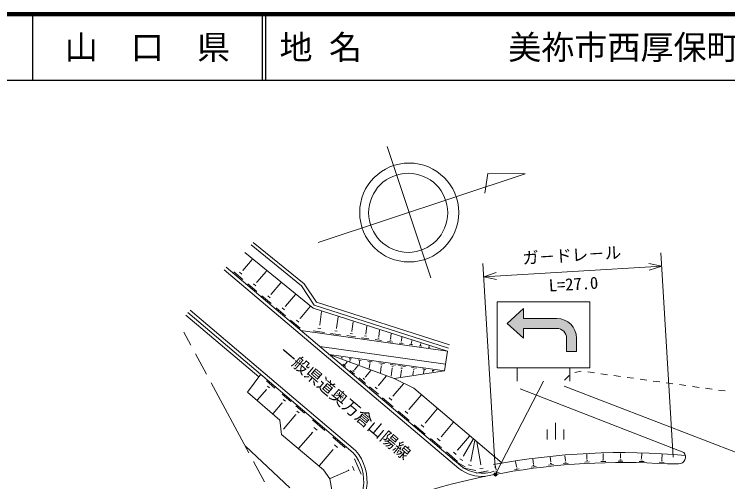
# Model space of a CAD drawing. Units: millimetres, scale not verified. Extents: x 40000 to 680000, y 20000 to 380000.
# Drawn here: x 330225 to 438240, y 309170 to 380000 of the extents above; entities that cross this region are included whole.
import ezdxf
from ezdxf.enums import TextEntityAlignment as Align

# ---------------------------------------------------------------- set-up
doc = ezdxf.new("R2010")
doc.units = ezdxf.units.MM
doc.header["$LTSCALE"] = 1000
doc.header["$PDMODE"] = 32
doc.header["$PDSIZE"] = 500
doc.linetypes.add('CHAIN', pattern=[18.5, 12, -1.5, 3.5, -1.5])
for name, color, linetype, lineweight in [('M-BGD', 7, 'Continuous', 13), ('M-BMK', 2, 'CHAIN', 13), ('M-BMK-SRVR', 3, 'Continuous', 13), ('M-STR-STRC', 7, 'Continuous', 13), ('M-TTL', 2, 'Continuous', 140), ('M-TTL-LINE', 7, 'Continuous', 25)]:
    doc.layers.add(name, color=color, linetype=linetype, lineweight=lineweight)
doc.layers.add('M-TTL-TXT', color=7, linetype='Continuous')
doc.styles.add('@ＭＳ ゴシック', font='')
doc.styles.add('ＭＳ ゴシック', font='')
doc.styles.get('@ＭＳ ゴシック').set_extended_font_data('@MS Gothic')
doc.styles.get('ＭＳ ゴシック').set_extended_font_data('MS Gothic')

msp = doc.modelspace()

# ---------------------------------------------------------------- hatches: boundary and pattern name
at = {"layer": 'M-STR-STRC'}
msp.add_hatch(color=256, dxfattribs=at).paths.add_polyline_path([(412343, 333909), (407343, 333909), (407343, 335409), (404843, 333159), (407343, 330909), (407343, 332409), (412343, 332409), (412370, 332409), (412396, 332408), (412422, 332407), (412448, 332405), (412474, 332403), (412500, 332401), (412526, 332398), (412552, 332394), (412578, 332390), (412604, 332386), (412630, 332381), (412655, 332376), (412681, 332370), (412706, 332364), (412732, 332358), (412757, 332351), (412782, 332343), (412807, 332335), (412832, 332327), (412856, 332318), (412881, 332309), (412905, 332300), (412930, 332290), (412954, 332279), (412977, 332268), (413001, 332257), (413024, 332245), (413048, 332233), (413071, 332221), (413093, 332208), (413116, 332195), (413138, 332181), (413160, 332167), (413182, 332152), (413204, 332138), (413225, 332122), (413246, 332107), (413267, 332091), (413287, 332075), (413308, 332058), (413328, 332041), (413347, 332024), (413366, 332006), (413385, 331988), (413404, 331970), (413422, 331951), (413440, 331932), (413458, 331913), (413476, 331893), (413493, 331873), (413509, 331853), (413525, 331832), (413541, 331812), (413557, 331791), (413572, 331769), (413587, 331748), (413601, 331726), (413616, 331704), (413629, 331681), (413643, 331659), (413655, 331636), (413668, 331613), (413680, 331590), (413692, 331566), (413703, 331543), (413714, 331519), (413724, 331495), (413734, 331471), (413744, 331446), (413753, 331422), (413762, 331397), (413770, 331372), (413778, 331347), (413785, 331322), (413792, 331297), (413799, 331272), (413805, 331246), (413811, 331221), (413816, 331195), (413821, 331169), (413825, 331144), (413829, 331118), (413832, 331092), (413835, 331066), (413838, 331040), (413840, 331014), (413841, 330987), (413843, 330961), (413843, 330935), (413843, 330909), (413843, 328909), (415343, 328909), (415343, 330909), (415343, 330961), (415342, 331014), (415339, 331066), (415336, 331118), (415332, 331170), (415327, 331222), (415321, 331275), (415314, 331326), (415307, 331378), (415298, 331430), (415288, 331481), (415278, 331533), (415267, 331584), (415254, 331635), (415241, 331685), (415227, 331736), (415212, 331786), (415197, 331836), (415180, 331886), (415163, 331935), (415144, 331984), (415125, 332033), (415105, 332081), (415084, 332129), (415062, 332177), (415040, 332224), (415016, 332271), (414992, 332317), (414967, 332363), (414942, 332409), (414915, 332454), (414888, 332499), (414859, 332543), (414831, 332586), (414801, 332630), (414771, 332672), (414739, 332714), (414707, 332756), (414675, 332797), (414642, 332837), (414608, 332877), (414573, 332916), (414538, 332955), (414501, 332993), (414465, 333030), (414427, 333067), (414389, 333103), (414351, 333138), (414312, 333173), (414272, 333207), (414231, 333240), (414190, 333273), (414149, 333305), (414107, 333336), (414064, 333366), (414021, 333396), (413977, 333425), (413933, 333453), (413889, 333480), (413843, 333507), (413798, 333533), (413752, 333558), (413705, 333582), (413659, 333605), (413611, 333628), (413564, 333650), (413516, 333670), (413467, 333690), (413419, 333710), (413370, 333728), (413320, 333745), (413271, 333762), (413221, 333778), (413170, 333793), (413120, 333807), (413069, 333820), (413018, 333832), (412967, 333843), (412916, 333854), (412864, 333863), (412813, 333872), (412761, 333880), (412709, 333887), (412657, 333892), (412605, 333897), (412553, 333902), (412500, 333905), (412448, 333907), (412396, 333908)])

# ---------------------------------------------------------------- linework, layer by layer
at = {"layer": 'M-BGD'}
for p, q in [((373719, 338836), (366092, 345042)), ((374093, 339176), (366408, 345429)), ((375499, 335454), (365145, 343878)), ((364828, 341189), (366242, 342857)), ((397848, 311556), (362326, 341660)), ((397535, 311166), (362002, 341279)), ((363471, 340952), (364816, 339812)), ((364317, 340928), (364654, 340643)), ((364786, 341225), (364870, 341153)), ((366964, 339400), (368403, 341098)), ((366921, 339436), (367007, 339364)), ((369122, 337593), (370587, 339322)), ((374093, 339176), (375971, 336353)), ((365586, 339159), (366953, 338001)), ((366446, 339135), (366788, 338845)), ((373719, 338836), (375651, 335930)), ((367722, 337349), (369110, 336173)), ((368596, 337324), (368943, 337030)), ((369079, 337630), (369165, 337557)), ((371302, 335769), (372792, 337527)), ((395951, 329432), (375651, 335930)), ((396103, 329908), (375971, 336353)), ((381907, 313924), (356830, 335175)), ((369880, 335520), (371290, 334326)), ((370767, 335495), (371120, 335196)), ((371258, 335806), (371346, 335731)), ((373503, 333925), (375020, 335715)), ((395798, 328956), (375499, 335454)), ((376473, 332951), (376755, 334948)), ((367238, 325044), (356184, 334413)), ((381552, 313570), (356507, 334794)), ((373459, 333963), (373548, 333887)), ((379001, 332455), (379240, 334153)), ((372060, 333673), (373491, 332460)), ((372960, 333648), (373318, 333344)), ((376418, 332959), (376528, 332943)), ((381321, 332000), (381522, 333422)), ((383451, 331582), (383616, 332752)), ((373628, 332082), (395798, 328956)), ((375453, 332027), (377198, 331780)), ((376181, 332458), (376617, 332397)), ((378114, 331651), (379631, 331437)), ((378747, 332026), (379126, 331973)), ((378953, 332462), (379048, 332448)), ((381102, 331630), (381429, 331584)), ((381280, 332005), (381362, 331994)), ((385407, 331198), (385539, 332136)), ((380556, 331307), (381865, 331122)), ((382799, 330991), (383915, 330833)), ((383265, 331267), (383544, 331227)), ((383417, 331587), (383486, 331577)), ((384857, 330700), (385797, 330568)), ((385250, 330933), (385485, 330900)), ((385378, 331202), (385436, 331194)), ((387072, 330626), (387266, 330599)), ((387178, 330849), (387226, 330842)), ((387202, 330846), (387304, 331571)), ((388830, 330525), (388870, 330520)), ((388850, 330523), (388925, 331053)), ((390363, 330226), (390412, 330576)), ((376487, 329659), (395519, 326975)), ((386747, 330434), (387525, 330324)), ((388482, 330189), (389111, 330101)), ((388745, 330345), (388902, 330323)), ((390075, 329965), (390567, 329895)), ((390280, 330087), (390403, 330069)), ((390347, 330228), (390378, 330224)), ((391536, 329759), (391904, 329707)), ((391690, 329849), (391782, 329837)), ((391740, 329955), (391763, 329952)), ((391751, 329953), (391778, 330139)), ((392878, 329569), (393131, 329534)), ((392984, 329632), (393047, 329623)), ((393018, 329704), (393034, 329702)), ((393026, 329703), (393031, 329738)), ((377916, 328448), (395379, 325985)), ((377916, 328448), (387730, 324812)), ((395798, 328956), (395379, 325985)), ((379737, 327989), (379938, 327960)), ((379804, 327918), (379854, 327911)), ((379814, 327855), (379827, 327853)), ((379820, 327854), (379819, 327847)), ((380377, 327058), (380618, 327343)), ((380939, 327819), (381272, 327772)), ((381078, 327596), (381049, 327391)), ((381050, 327702), (381133, 327690)), ((381067, 327598), (381088, 327595)), ((382280, 327630), (382759, 327563)), ((382479, 327309), (382419, 326884)), ((382440, 327461), (382559, 327444)), ((382464, 327311), (382494, 327307)), ((383775, 327419), (384417, 327329)), ((380373, 326628), (379953, 326984)), ((380322, 326888), (380217, 326977)), ((380390, 327047), (380364, 327069)), ((381749, 326150), (382246, 326736)), ((384042, 326989), (383947, 326318)), ((383989, 327193), (384149, 327170)), ((384022, 326992), (384062, 326986)), ((385443, 327184), (386266, 327068)), ((385785, 326632), (385651, 325686)), ((385717, 326894), (385922, 326865)), ((385759, 326636), (385810, 326628)), ((387110, 326949), (387933, 326833)), ((387452, 326397), (387276, 325151)), ((387384, 326659), (387589, 326630)), ((387426, 326401), (387477, 326393)), ((388396, 326768), (389443, 326620)), ((388744, 326399), (389006, 326362)), ((390354, 326492), (391106, 326386)), ((390604, 326226), (390792, 326200)), ((392040, 326254), (392538, 326184)), ((365528, 322759), (367538, 325446)), ((381744, 325466), (381076, 326032)), ((381663, 325879), (381496, 326020)), ((381770, 326132), (381729, 326168)), ((383392, 325063), (384194, 326009)), ((385356, 323763), (386524, 325141)), ((395379, 325985), (387730, 324812)), ((388831, 326066), (388688, 325056)), ((388798, 326071), (388864, 326062)), ((390666, 325988), (390576, 325345)), ((390643, 325991), (390690, 325984)), ((392247, 325920), (392201, 325594)), ((392205, 326078), (392330, 326061)), ((392231, 325922), (392262, 325918)), ((393491, 326049), (393771, 326010)), ((393584, 325951), (393654, 325941)), ((393598, 325863), (393616, 325860)), ((393607, 325862), (393599, 325809)), ((414240, 325257), (413549, 324535)), ((416066, 325917), (415090, 325699)), ((418046, 325666), (417055, 325803)), ((420027, 325391), (419036, 325528)), ((422008, 325116), (421018, 325254)), ((368410, 324444), (369693, 323357)), ((383383, 324077), (382420, 324893)), ((383267, 324672), (383026, 324876)), ((383422, 325038), (383361, 325089)), ((387730, 324812), (390727, 323340)), ((423989, 324842), (422999, 324979)), ((425970, 324567), (424980, 324705)), ((427951, 324293), (426961, 324430)), ((429932, 324018), (428942, 324156)), ((368399, 323131), (367064, 321556)), ((368359, 323165), (368439, 323097)), ((368565, 323652), (368886, 323380)), ((385345, 322414), (384027, 323531)), ((385186, 323228), (384856, 323507)), ((385397, 323728), (385315, 323798)), ((387596, 322174), (389149, 324007)), ((404108, 311999), (390727, 323340)), ((406837, 323222), (431587, 313603)), ((442761, 312376), (413481, 323637)), ((431913, 323744), (430923, 323881)), ((433894, 323469), (432904, 323606)), ((435876, 323195), (434885, 323332)), ((437857, 322920), (436866, 323057)), ((365528, 322759), (370430, 318496)), ((370784, 322433), (372080, 321335)), ((387582, 320518), (385965, 321889)), ((387647, 322132), (387545, 322217)), ((390032, 320167), (391823, 322280)), ((370773, 321106), (369422, 319513)), ((370732, 321140), (370813, 321072)), ((370940, 321632), (371264, 321358)), ((387387, 321518), (386982, 321860)), ((372850, 320681), (374161, 319571)), ((373009, 319872), (373336, 319594)), ((390018, 318454), (388345, 319872)), ((389816, 319487), (389398, 319842)), ((390085, 320122), (389980, 320211)), ((392468, 318102), (394259, 320215)), ((372839, 319340), (370965, 317128)), ((372798, 319375), (372880, 319305)), ((370430, 318496), (370697, 316312)), ((375368, 318548), (377245, 316957)), ((392454, 316390), (390781, 317807)), ((392252, 317423), (391834, 317778)), ((392520, 318058), (392416, 318147)), ((394904, 316038), (396695, 318151)), ((412164, 315586), (412164, 318086)), ((375352, 316626), (373323, 314232)), ((375294, 316676), (375411, 316577)), ((375595, 317388), (376064, 316991)), ((410914, 315586), (410914, 317086)), ((413414, 315586), (413414, 317086)), ((370697, 316312), (377037, 310984)), ((378472, 315917), (380343, 314331)), ((394890, 314325), (393217, 315743)), ((394688, 315359), (394269, 315713)), ((394956, 315994), (394852, 316082)), ((397340, 313974), (399130, 316087)), ((398224, 313077), (399706, 315601)), ((399327, 312303), (399949, 315409)), ((371927, 308224), (365216, 314535)), ((378698, 314761), (379166, 314365)), ((400862, 311764), (400233, 315200)), ((378456, 314002), (376434, 311615)), ((378398, 314051), (378515, 313952)), ((397325, 312261), (395653, 313679)), ((397123, 313295), (396705, 313649)), ((397392, 313930), (397287, 314018)), ((416929, 312587), (416884, 313331)), ((419386, 312696), (419359, 313442)), ((422007, 312733), (422011, 313469)), ((425203, 312689), (425223, 313438)), ((428265, 312556), (428305, 313307)), ((381730, 312665), (382757, 310329)), ((398501, 311405), (396629, 312504)), ((398129, 312378), (397661, 312653)), ((398283, 313043), (398166, 313112)), ((399390, 312290), (399264, 312316)), ((406245, 311486), (406133, 312221)), ((408819, 311854), (408721, 312595)), ((411439, 312166), (411357, 312910)), ((411462, 312168), (411416, 312163)), ((413657, 312369), (413591, 313110)), ((413680, 312371), (413633, 312367)), ((417327, 312165), (416586, 312120)), ((417036, 312371), (416850, 312359)), ((416953, 312589), (416906, 312586)), ((419778, 312259), (419027, 312232)), ((419488, 312474), (419301, 312467)), ((419410, 312697), (419363, 312695)), ((422377, 312284), (421632, 312288)), ((422099, 312509), (421913, 312510)), ((422030, 312733), (421984, 312733)), ((425566, 312228), (424816, 312248)), ((425291, 312461), (425103, 312466)), ((425226, 312688), (425180, 312689)), ((428347, 312327), (428160, 312337)), ((428289, 312554), (428242, 312557)), ((381414, 311481), (381671, 310897)), ((400097, 310883), (398069, 311289)), ((399459, 311644), (398952, 311745)), ((401196, 311250), (400732, 311165)), ((400920, 311775), (400804, 311753)), ((403163, 310962), (403028, 311699)), ((406680, 311101), (405945, 310989)), ((406371, 311279), (406187, 311251)), ((406268, 311489), (406222, 311482)), ((409250, 311456), (408505, 311358)), ((408941, 311643), (408755, 311619)), ((408842, 311857), (408795, 311851)), ((411861, 311759), (411115, 311677)), ((411557, 311952), (411370, 311932)), ((414067, 311956), (413325, 311891)), ((413769, 312154), (413584, 312138)), ((428614, 312089), (427869, 312128)), ((429105, 311863), (430794, 311908)), ((377037, 310984), (377993, 309611)), ((380842, 310881), (378075, 309666)), ((380809, 310954), (380874, 310808)), ((401995, 310820), (400138, 310480)), ((403612, 310588), (402876, 310453)), ((403295, 310758), (403112, 310724)), ((403186, 310966), (403140, 310958)), ((377993, 309611), (378353, 307622))]:
    msp.add_line(p, q, dxfattribs=at)
for centre, radius, start, end in [((376329, 309200), 6809, 304.04282, 39.91482), ((376329, 309200), 7309, 303.35497, 40.25691), ((422297, 208587), 105000, 84.79056, 100.70368), ((430854, 312913), 1007, 266.60668, 43.27808), ((422297, 208587), 103500, 86.22895, 113.93524), ((401083, 315802), 5837, 232.56936, 274.36053), ((401083, 315802), 5337, 232.69986, 289.85548)]:
    msp.add_arc(centre, radius, start, end, dxfattribs=at)
at = {"layer": 'M-BMK'}
msp.add_line((374510, 297283), (355894, 331837), dxfattribs=at)
at = {"layer": 'M-BMK-SRVR'}
for p, q in [((386696, 359957), (393304, 340043)), ((376250, 345437), (407571, 355831)), ((401909, 355853), (401476, 352886)), ((407571, 355831), (401909, 355853))]:
    msp.add_line(p, q, dxfattribs=at)
for centre, radius in [((390013, 349960), 7493), ((389861, 349919), 5995)]:
    msp.add_circle(centre, radius, dxfattribs=at)
at = {"layer": 'M-STR-STRC'}
for p, q in [((429968, 312885), (428129, 343831)), ((403015, 311284), (401177, 342230)), ((401295, 340233), (428248, 341834)), ((428248, 341834), (426289, 342237)), ((426350, 341203), (428248, 341834)), ((403193, 340865), (401295, 340233)), ((401295, 340233), (403255, 339831)), ((403343, 336409), (403343, 327799)), ((417343, 336409), (403343, 336409)), ((417343, 326409), (417343, 336409)), ((407343, 335409), (404843, 333159)), ((407343, 335409), (407343, 333909)), ((412343, 333909), (407343, 333909)), ((404843, 333159), (407343, 330909)), ((412343, 332409), (407343, 332409)), ((407343, 332409), (407343, 330909)), ((413843, 330909), (413843, 328909)), ((415343, 330909), (415343, 328909)), ((415343, 328909), (413843, 328909)), ((403343, 327793), (403343, 326409)), ((403343, 326409), (417343, 326409)), ((406343, 326409), (406343, 324409)), ((414343, 326409), (414343, 324409)), ((410343, 324409), (403143, 310419))]:
    msp.add_line(p, q, dxfattribs=at)
for radius in [150, 120, 90, 60, 30]:
    msp.add_circle((403074, 310286), radius, dxfattribs=at)
for radius in [3000, 1500]:
    msp.add_arc((412343, 330909), radius, 0, 90, dxfattribs=at)
msp.add_point((403074, 310286), dxfattribs=at)
at = {"layer": 'M-TTL'}
msp.add_line((680000, 380000), (40000, 380000), dxfattribs=at)
at = {"layer": 'M-TTL-LINE'}
for p, q in [((333000, 380000), (333000, 370000)), ((367750, 380000), (367750, 370000)), ((368250, 380000), (368250, 370000)), ((40000, 370000), (680000, 370000))]:
    msp.add_line(p, q, dxfattribs=at)

# ---------------------------------------------------------------- texts
at = {"layer": 'M-BGD', "style": 'ＭＳ ゴシック'}
msp.add_text('一般県道奥万倉山陽線', height=1833, rotation=319.72, dxfattribs=at).set_placement((370792, 329242), align=Align.MIDDLE_LEFT)
at = {"layer": 'M-STR-STRC', "style": 'ＭＳ ゴシック'}
msp.add_text('ガ－ドレ－ル', height=1833, rotation=3.4, dxfattribs=at).set_placement((414712, 342032), align=Align.BOTTOM_CENTER)
at = {"layer": 'M-STR-STRC', "style": '@ＭＳ ゴシック'}
msp.add_text('L=27.0', height=1833, rotation=3.4, dxfattribs=at).set_placement((414831, 340036), align=Align.TOP_CENTER)
at = {"layer": 'M-TTL-TXT', "style": 'ＭＳ ゴシック'}
msp.add_text('山\u3000口\u3000県', height=3666, dxfattribs=at).set_placement((350375, 375000), align=Align.MIDDLE_CENTER)
for s, p in [('地 名', (370380, 375000)), ('美祢市西厚保町本郷', (405024, 375000))]:
    msp.add_text(s, height=3666, dxfattribs=at).set_placement(p, align=Align.MIDDLE_LEFT)

doc.saveas('drawing.dxf')
